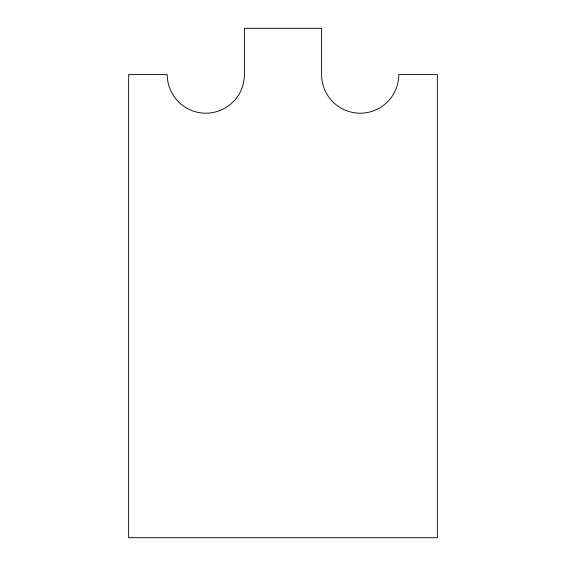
<?xml version="1.0" encoding="UTF-8"?>
<svg xmlns="http://www.w3.org/2000/svg" width="566" height="566" viewBox="0 0 566 566"><rect width="100%" height="100%" fill="white"/><g stroke="black" fill="none" stroke-linecap="round" stroke-linejoin="round"><path stroke-width="0.85" d="M321.594 28.3L244.406 28.3L244.406 74.606A38.594 38.594 0 0 1 205.819 113.2A38.594 38.594 0 0 1 167.225 74.606L128.638 74.606L128.638 537.7L437.362 537.7L437.362 74.606L398.775 74.606A38.594 38.594 0 0 1 360.181 113.2A38.594 38.594 0 0 1 321.594 74.606L321.594 28.3"/></g></svg>
